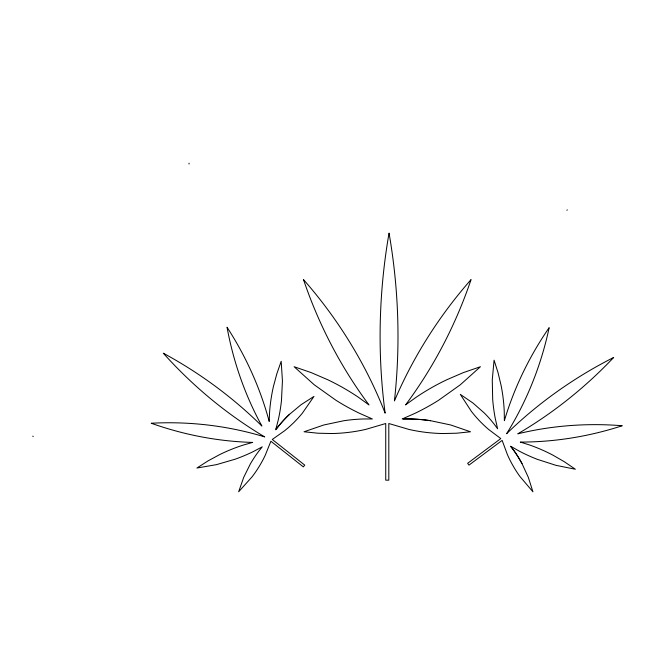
<?xml version="1.0" encoding="UTF-8"?>
<svg xmlns="http://www.w3.org/2000/svg" width="655" height="655" viewBox="0 0 655 655"><rect width="100%" height="100%" fill="white"/><g stroke="black" fill="none" stroke-linecap="round" stroke-linejoin="round"><path stroke-width="0.98" d="M289.551 414.296L301.128 404.667L313.974 396.414L302.422 413.1A121.142 121.126 -51.7 0 1 284.655 430.712L272.275 439.472L304.731 465.107L303.339 466.868L270.883 441.241L265.226 455.307A121.142 121.126 -51.7 0 1 252.216 476.676L238.657 491.774L243.709 477.364L250.39 463.871A121.069 121.011 -51.7 0 1 258.668 451.336L262.229 446.849L253.133 451.663A171.389 171.307 -51.7 0 1 235.137 459.204L216.379 464.665L196.901 468.03L208.028 460.899L219.54 454.668A171.323 171.143 -51.7 0 1 243.652 444.966L252.642 442.42C218.107 441.454 183.768 434.838 151.231 423.236C189.459 421.206 228.055 425.725 264.685 436.893C226.876 414.386 192.636 385.975 163.308 353.201C199.357 372.711 232.713 397.233 261.885 426.045C245.044 395.276 233.352 361.74 227.039 327.246C245.862 356.214 260.256 388.079 269.197 421.46L269.59 412.126A171.323 171.143 -51.7 0 1 273.446 386.409L276.836 373.768L281.191 361.298L282.436 381.022L281.47 400.541A171.389 171.307 -51.7 0 1 278.301 419.79L275.73 429.754L279.267 425.251A121.069 121.011 -51.7 0 1 289.543 414.287A121.216 121.159 -51.7 0 0 276.181 429.148L275.952 428.968M566.87 210.239L567.345 209.887M430.548 420.698L450.722 424.98L470.503 431.776L456.584 433.217L442.764 433.536A165.944 165.92 0 0 1 408.745 429.377L388.808 423.515L388.808 480.172L385.738 480.172L385.738 423.515L365.801 429.377A165.944 165.92 0 0 1 331.79 433.536L317.962 433.217L304.043 431.776L323.824 424.98L343.998 420.698A165.846 165.764 0 0 1 364.507 418.954L372.351 418.971L359.456 413.28A234.785 234.67 0 0 1 336.072 400.344L314.269 384.812L294.128 366.726L311.231 372.63L327.697 379.72A234.695 234.441 0 0 1 358.613 397.405L368.978 404.913C340.69 366.956 318.657 324.421 303.494 279.595C338.136 318.969 366.047 364.303 385.14 413.158C377.231 353.413 378.705 292.482 389.045 233.115C398.674 288.437 400.631 345.119 394.425 400.942C413.207 356.713 439.333 315.677 471.051 279.595C455.896 324.421 433.856 366.956 405.568 404.913L415.941 397.405A234.695 234.441 0 0 1 446.849 379.72L463.314 372.63L480.426 366.726L460.277 384.812L438.482 400.344A234.785 234.67 0 0 1 415.098 413.28L402.203 418.971L410.046 418.954A165.846 165.764 0 0 1 430.548 420.698A166.051 165.969 0 0 0 403.226 418.938L403.226 418.545M32.75 436.148L33.217 436.517M511.072 446.784L510.638 446.243L519.595 451.311A171.389 171.307 53.3 0 0 537.37 459.351L555.972 465.337L575.344 469.234L564.422 461.8L553.09 455.25A171.323 171.143 53.3 0 0 529.256 444.876L520.34 442.084C554.891 442.084 589.402 436.426 622.25 425.742C587.298 422.917 551.878 425.529 517.802 433.823C553.18 413.108 585.496 387.236 613.678 357.466C574.427 377.313 538.123 403.03 506.602 433.725C526.866 401.228 541.218 365.122 549.152 327.672C529.527 356.099 514.249 387.555 504.375 420.666L504.244 411.324A171.323 171.143 53.3 0 0 501.108 385.517L498.078 372.785L494.067 360.193L492.273 379.875L492.691 399.411A171.389 171.307 53.3 0 0 495.319 418.741L497.612 428.771L494.206 424.178A121.069 121.011 53.3 0 0 484.233 412.937L472.926 402.997L460.318 394.384L471.395 411.389A121.142 121.126 53.3 0 0 488.671 429.483L500.797 438.588L467.637 463.306L468.98 465.107L502.139 440.389L507.404 454.619A121.142 121.126 53.3 0 0 519.808 476.341L532.941 491.807L528.29 477.266L521.994 463.593A121.069 121.011 53.3 0 0 514.069 450.828L511.072 446.784A121.216 121.159 53.3 0 1 521.994 463.593M189.025 163.193L189.025 164.004"/></g></svg>
